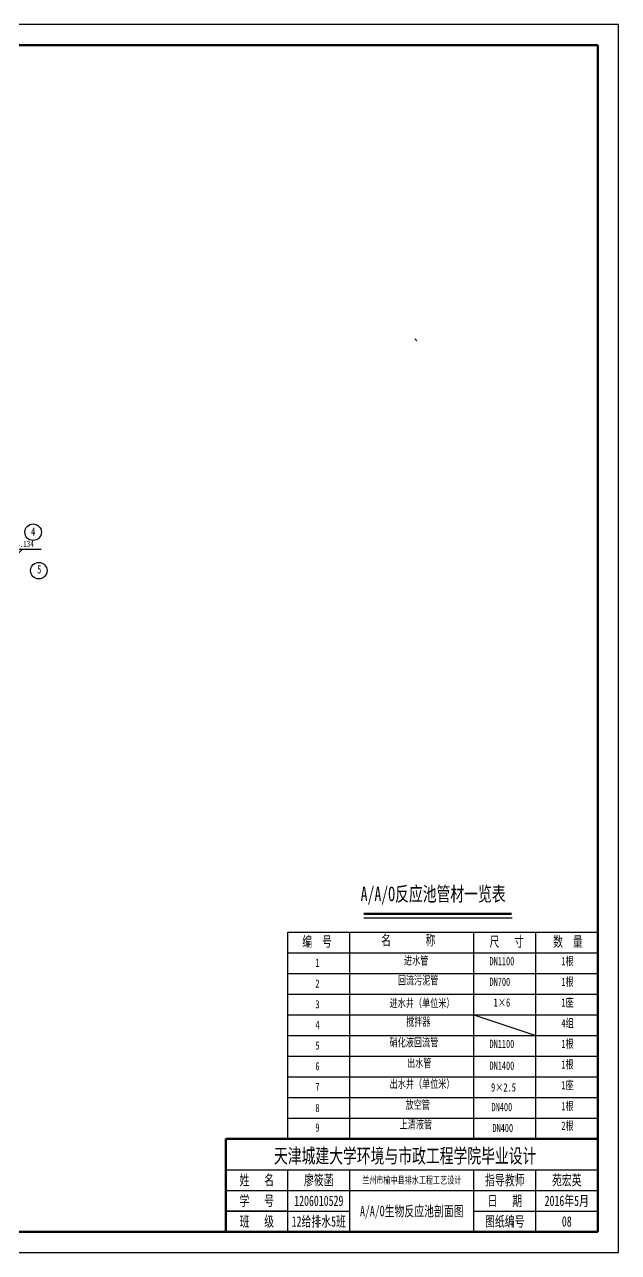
# Model space of a CAD drawing. Header units: millimetres. Extents: x -299291 to 688124, y -407813 to 623474.
# Drawn here: x 324741 to 367848, y -143325 to -54225 of the extents above; entities that cross this region are included whole.
import ezdxf
from ezdxf.enums import TextEntityAlignment as Align

# ---------------------------------------------------------------- set-up
doc = ezdxf.new("R2010")
doc.units = ezdxf.units.MM
doc.layers.add('标注', color=7, linetype='Continuous')
doc.layers.add('边框粗', color=7, linetype='Continuous', lineweight=100)
doc.styles.add('样式 3', font='', dxfattribs={"width": 0.7, "height": 1000})
doc.styles.add('长仿宋体', font='simfang.ttf', dxfattribs={"width": 0.7})
doc.styles.get('样式 3').set_extended_font_data('FangSong_GB2312')

# ---------------------------------------------------------------- blocks, each defined once
blk = doc.blocks.new('biao')
for p, q in [((39035, 59304), (42035, 59304)), ((39035, 59304), (39635, 59304)), ((39635, 58704), (39035, 59304)), ((39635, 58704), (40235, 59304))]:
    blk.add_line(p, q)

msp = doc.modelspace()

# ---------------------------------------------------------------- linework, layer by layer
for p, q in [((367847.577, -54224.819), (241697.577, -54224.819)), ((367847.577, -143324.819), (367847.577, -54224.819)), ((353063.693, -77032.348), (353213.371, -77182.026)), ((349369.501, -119043.298), (360121.753, -119043.298)), ((343847.577, -120074.819), (366347.577, -120074.819)), ((343847.577, -135074.819), (343847.577, -120074.819)), ((348347.577, -135074.819), (348347.577, -120074.819)), ((357347.577, -135074.819), (357347.577, -120074.819)), ((361847.577, -135074.819), (361847.577, -120074.819)), ((343847.577, -121574.819), (366347.577, -121574.819)), ((343847.577, -123074.819), (366347.577, -123074.819)), ((343847.577, -124574.819), (366347.577, -124574.819)), ((343847.577, -126074.819), (366347.577, -126074.819)), ((343847.577, -127574.819), (366347.577, -127574.819)), ((343847.577, -129074.819), (366347.577, -129074.819)), ((343847.577, -129074.819), (366347.577, -129074.819)), ((343847.577, -130574.819), (366347.577, -130574.819)), ((241697.577, -143324.819), (367847.577, -143324.819))]:
    msp.add_line(p, q)
at = {"color": 7, "linetype": 'Continuous', "lineweight": 53}
for p, q in [((366347.577, -135074.819), (366347.577, -90074.819)), ((343847.577, -135074.819), (366347.577, -135074.819)), ((366347.577, -141824.819), (361847.577, -141824.819))]:
    msp.add_line(p, q, dxfattribs=at)
at = {"lineweight": 53}
msp.add_line((349369.501, -118743.298), (360091.586, -118743.298), dxfattribs=at)
at = {"ltscale": 20}
for p, q in [((343847.577, -132074.819), (366347.577, -132074.819)), ((343847.577, -133574.819), (366347.577, -133574.819)), ((343847.577, -135074.819), (366347.577, -135074.819))]:
    msp.add_line(p, q, dxfattribs=at)
at = {"color": 7, "linetype": 'Continuous', "lineweight": 70}
for p, q in [((339347.577, -141824.819), (339347.577, -135074.819)), ((339347.577, -135074.819), (366347.577, -135074.819)), ((345347.577, -135074.819), (366347.577, -135074.819))]:
    msp.add_line(p, q, dxfattribs=at)
at = {"color": 7, "linetype": 'Continuous', "lineweight": -3}
for p, q in [((339347.577, -137324.819), (366347.577, -137324.819)), ((343847.577, -141824.819), (343847.577, -137324.819)), ((348347.577, -141824.819), (348347.577, -137324.819)), ((357347.577, -141824.819), (357347.577, -137324.819)), ((361847.577, -141824.819), (361847.577, -137324.819)), ((339347.577, -138824.819), (366347.577, -138824.819)), ((339347.577, -140324.819), (348347.577, -140324.819)), ((357347.577, -140324.819), (366347.577, -140324.819)), ((343847.577, -141824.819), (339347.577, -141824.819)), ((348347.577, -141824.819), (343847.577, -141824.819)), ((357347.577, -141824.819), (348347.577, -141824.819)), ((361847.577, -141824.819), (357347.577, -141824.819))]:
    msp.add_line(p, q, dxfattribs=at)
at = {"lineweight": -3}
msp.add_line((343847.577, -140324.819), (339347.577, -140324.819), dxfattribs=at)
at = {"ltscale": 20}
for centre in [(325362.305, -91060.792), (325775.424, -93852.058)]:
    msp.add_circle(centre, 600, dxfattribs=at)
at = {"layer": '标注', "ltscale": 10}
msp.add_line((357347.577, -126074.819), (361847.577, -127574.819), dxfattribs=at)
at = {"layer": '边框粗', "lineweight": 100}
for p, q in [((366347.577, -55724.819), (245447.577, -55724.819)), ((366347.577, -55724.819), (366347.577, -141824.819)), ((245447.577, -141824.819), (366347.577, -141824.819))]:
    msp.add_line(p, q, dxfattribs=at)
at = {"layer": '边框粗', "lineweight": 70}
msp.add_line((366347.577, -141824.819), (366347.577, -55724.819), dxfattribs=at)

# ---------------------------------------------------------------- block references
at = {"xscale": 0.75, "yscale": 0.75, "zscale": 0.75}
msp.add_blockref('biao', (294426.363, -136766.338), dxfattribs=at)

# ---------------------------------------------------------------- texts
at = {"lineweight": -3, "style": '长仿宋体', "width": 0.7}
msp.add_text('天津城建大学环境与市政工程学院毕业设计', height=1050, dxfattribs=at).set_placement((342843.085, -136313.517), align=Align.MIDDLE_LEFT)
for s, p in [('姓   名', (341597.577, -138074.819)), ('廖筱菡', (346097.577, -138074.819)), ('指导教师', (359597.577, -138074.819)), ('苑宏英', (364097.577, -138074.819)), ('学   号', (341597.577, -139574.819)), ('1206010529', (346097.577, -139574.819)), ('A/A/O生物反应池剖面图', (352847.577, -140324.819)), ('日   期', (359597.577, -139574.819)), ('2016年5月', (364097.577, -139574.819)), ('班   级', (341597.577, -141074.819)), ('12给排水5班', (346097.577, -141074.819)), ('图纸编号', (359597.577, -141074.819)), ('08', (364097.577, -141074.819))]:
    msp.add_text(s, height=750, dxfattribs=at).set_placement(p, align=Align.MIDDLE_CENTER)
at = {"style": '长仿宋体', "width": 0.7}
msp.add_text('兰州市榆中县排水工程工艺设计', height=525, dxfattribs=at).set_placement((352847.577, -138074.819), align=Align.MIDDLE_CENTER)
at = {"attachment_point": 1}
for s, insert, char_height, width, style in [('4', (325211.67, -90723.093), 600, 25456.71758, '长仿宋体'), ('78.134', (323872.058, -91674.451), 450, 734.71586, '样式 3'), ('5', (325655.013, -93450.865), 600, 25456.71758, '长仿宋体'), ('1', (345851.462, -122012.441), 600, 25456.71758, '长仿宋体'), ('         进水管', (349586.168, -121840.029), 600, 25456.71758, '长仿宋体'), ('DN1100  ', (358488.426, -121887.151), 600, 25456.71758, '长仿宋体'), ('  1根', (363104.357, -121887.151), 600, 25456.71758, '长仿宋体'), ('2', (345851.462, -123512.441), 600, 25456.71758, '长仿宋体'), ('          回流污泥管', (348839.515, -123285.353), 600, 25456.71758, '长仿宋体'), ('DN700  ', (358488.426, -123387.151), 600, 25456.71758, '长仿宋体'), ('  1根', (363104.357, -123387.151), 600, 25456.71758, '长仿宋体'), ('3', (345851.462, -125012.441), 600, 25456.71758, '长仿宋体'), ('        进水井（单位米）', (348839.515, -124932.536), 600, 25456.71758, '长仿宋体'), (' 1×6', (358488.426, -124887.151), 600, 25456.71758, '长仿宋体'), ('  1座', (363104.357, -124887.151), 600, 25456.71758, '长仿宋体'), ('            搅拌器 ', (348839.515, -126285.353), 600, 25456.71758, '长仿宋体'), ('  4组', (363104.357, -126387.151), 600, 25456.71758, '长仿宋体'), ('4', (345851.462, -126512.441), 600, 25456.71758, '长仿宋体'), ('5', (345851.462, -128012.441), 600, 25456.71758, '长仿宋体'), ('        硝化液回流管 ', (348839.515, -127785.353), 600, 25456.71758, '长仿宋体'), ('DN1100 ', (358488.426, -127887.151), 600, 25456.71758, '长仿宋体'), ('  1根', (363104.357, -127887.151), 600, 25456.71758, '长仿宋体'), ('             出水管', (348608.608, -129285.353), 600, 25456.71758, '长仿宋体'), ('6', (345851.462, -129512.441), 600, 25456.71758, '长仿宋体'), ('DN1400  ', (358488.426, -129470.541), 600, 25456.71758, '长仿宋体'), ('  1根', (363104.357, -129387.151), 600, 25456.71758, '长仿宋体'), ('        出水井（单位米）', (348839.515, -130790.942), 600, 25456.71758, '长仿宋体'), ('  1座', (363104.357, -130887.151), 600, 25456.71758, '长仿宋体'), ('7', (345851.462, -131012.441), 600, 25456.71758, '长仿宋体'), ('9×2.5 ', (358599.863, -131046.442), 600, 25456.71758, '长仿宋体'), ('8', (345851.462, -132532.104), 600, 25456.71758, '长仿宋体'), ('        放空管', (349995.895, -132310.605), 600, 25456.71758, '长仿宋体'), ('DN400 ', (358635.381, -132473.689), 600, 25456.71758, '长仿宋体'), ('  1根', (363104.357, -132406.814), 600, 25456.71758, '长仿宋体'), ('        上清液管', (349569.86, -133739.089), 600, 25456.71758, '长仿宋体'), ('9', (345851.462, -133960.587), 600, 25456.71758, '长仿宋体'), ('DN400 ', (358700.68, -133994.588), 600, 25456.71758, '长仿宋体'), ('  2根', (363104.357, -133835.298), 600, 25456.71758, '长仿宋体')]:
    msp.add_mtext(s, dxfattribs=dict(at, insert=insert, char_height=char_height, width=width, style=style))
at = {"lineweight": -3, "attachment_point": 1, "style": '长仿宋体'}
for s, insert, char_height, width in [('        A/A/O反应池管材一览表', (345135.621, -116783.814), 1050, 19204.26667), ('编  号', (344900.883, -120387.151), 750, 6650), ('     名       称', (348839.515, -120285.353), 750, 9943.18182), ('尺   寸  ', (358488.426, -120387.151), 750, 6650), ('数  量', (363104.357, -120387.151), 750, 6650)]:
    msp.add_mtext(s, dxfattribs=dict(at, insert=insert, char_height=char_height, width=width))

doc.saveas('drawing.dxf')
